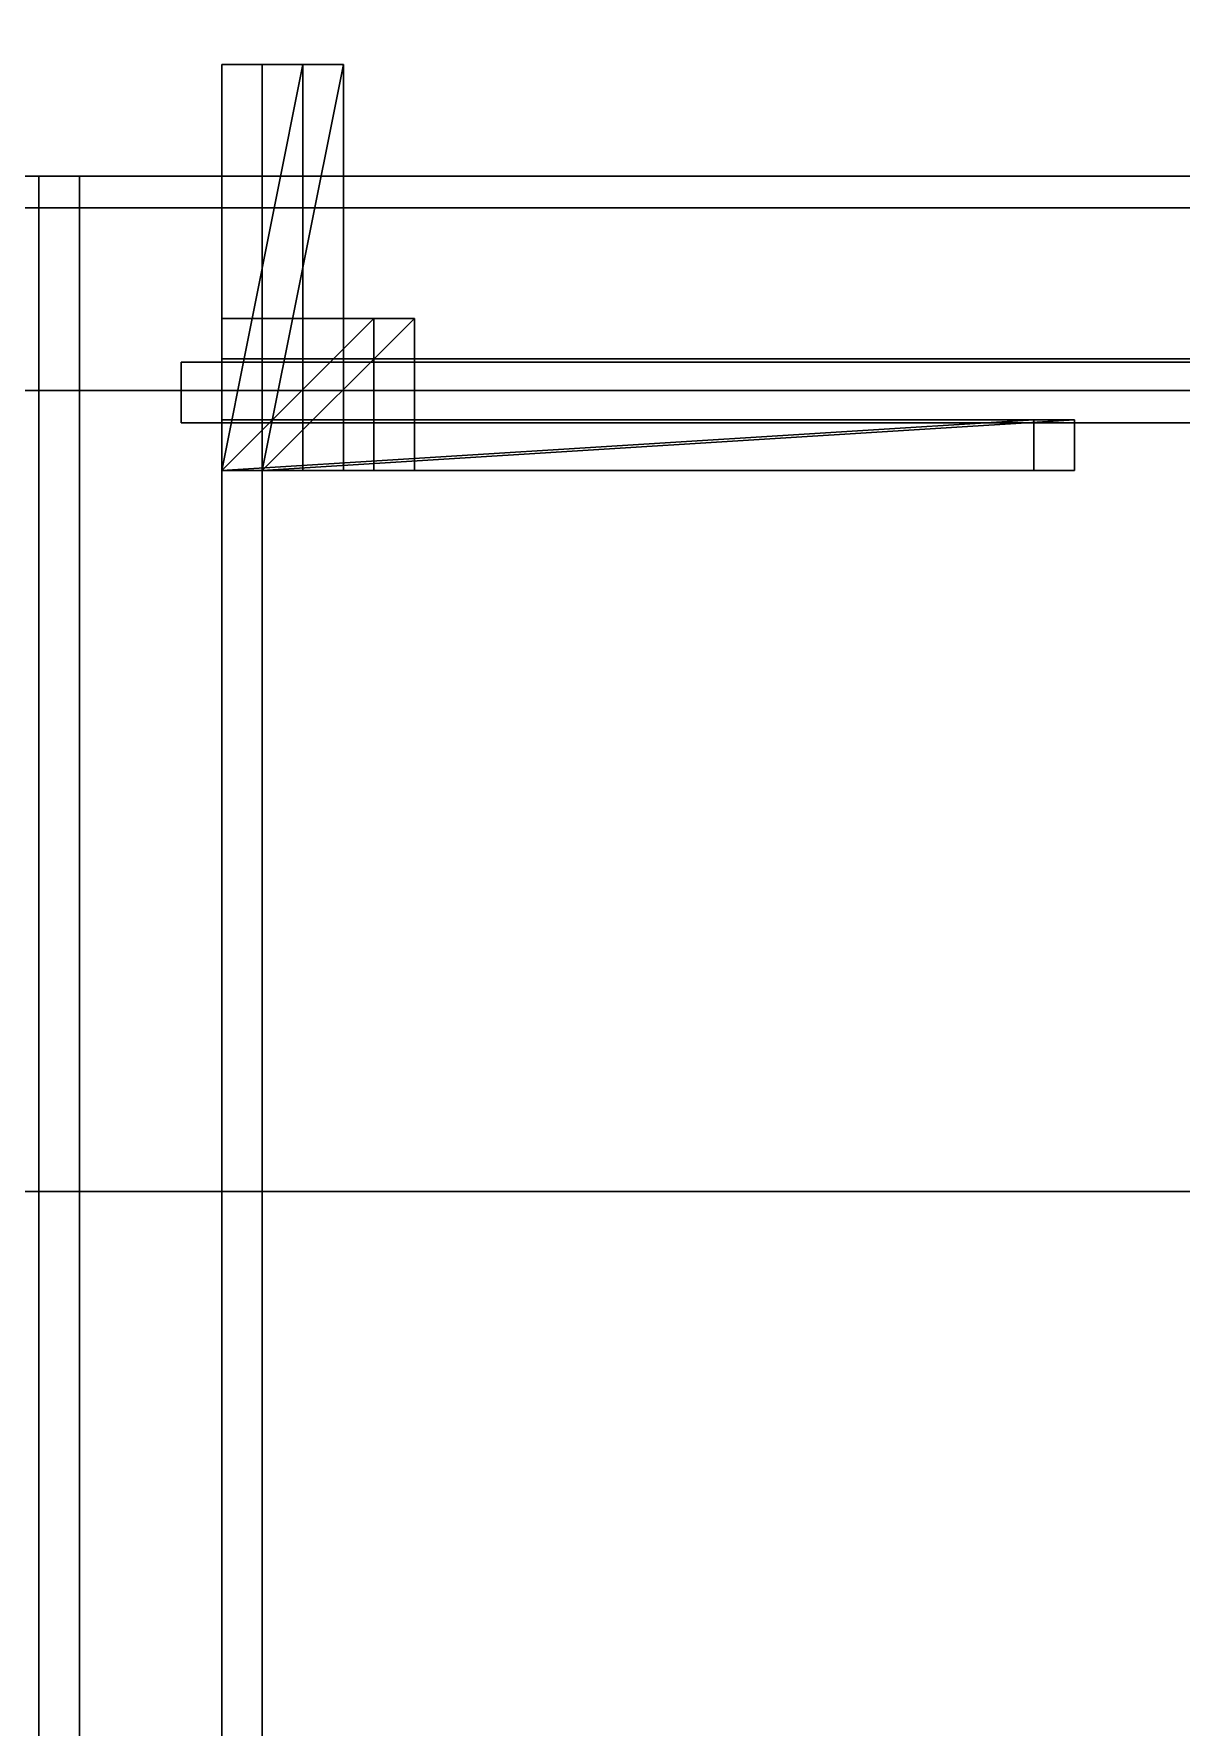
# Model space of a CAD drawing. Extents: x 0 to 5228, y -2725 to 0.
# Drawn here: x 3718 to 3831, y -302.8 to -136 of the extents above; entities that cross this region are included whole.
import ezdxf

# ---------------------------------------------------------------- set-up
doc = ezdxf.new("R2010")
doc.units = 0
for name, color, linetype in [('LAYER0', 7, 'CONTINUOUS'), ('LAYER1', 7, 'CONTINUOUS'), ('LAYER195', 45, 'CONTINUOUS'), ('LAYER196', 7, 'CONTINUOUS'), ('LAYER205', 7, 'CONTINUOUS'), ('LAYER206', 7, 'CONTINUOUS'), ('LAYER207', 7, 'CONTINUOUS'), ('LAYER208', 7, 'CONTINUOUS'), ('LAYER210', 2, 'CONTINUOUS'), ('LAYER211', 7, 'CONTINUOUS'), ('LAYER212', 253, 'CONTINUOUS'), ('LAYER213', 253, 'CONTINUOUS'), ('LAYER214', 253, 'CONTINUOUS'), ('LAYER215', 253, 'CONTINUOUS'), ('LAYER216', 253, 'CONTINUOUS'), ('LAYER217', 253, 'CONTINUOUS'), ('LAYER307', 7, 'CONTINUOUS'), ('LAYER326', 7, 'CONTINUOUS'), ('LAYER335', 7, 'CONTINUOUS'), ('LAYER336', 7, 'CONTINUOUS'), ('LAYER337', 7, 'CONTINUOUS'), ('LAYER338', 7, 'CONTINUOUS'), ('LAYER340', 2, 'CONTINUOUS'), ('LAYER341', 7, 'CONTINUOUS'), ('LAYER342', 253, 'CONTINUOUS'), ('LAYER343', 253, 'CONTINUOUS'), ('LAYER344', 253, 'CONTINUOUS'), ('LAYER345', 253, 'CONTINUOUS'), ('LAYER346', 253, 'CONTINUOUS'), ('LAYER347', 253, 'CONTINUOUS'), ('LAYER392', 7, 'CONTINUOUS'), ('LAYER393', 7, 'CONTINUOUS'), ('LAYER640', 7, 'CONTINUOUS'), ('LAYER723', 16, 'CONTINUOUS'), ('LAYER752', 7, 'CONTINUOUS')]:
    doc.layers.add(name, color=color, linetype=linetype)

msp = doc.modelspace()

# ---------------------------------------------------------------- linework, layer by layer
at = {"layer": 'LAYER0', "invisible_edges": 1}
for points in [[(5227.5, 0), (0, -2725.14), (0, 0), (5227.5, 0)], [(5227.5, -2725.14, 5), (0, 0, 5), (0, -2725.14, 5), (5227.5, -2725.14, 5)], [(0, 0, 5), (5227.5, -2725.14, 5), (5227.5, 0, 5), (0, 0, 5)], [(0, -2725.14), (5227.5, 0), (5227.5, -2725.14), (0, -2725.14)]]:
    msp.add_3dface(points, dxfattribs=at)
at = {"layer": 'LAYER1'}
for points, invisible_edges in [([(5077.5, 0, 5), (977.5, -150, 5), (977.5, 0, 5), (5077.5, 0, 5)], 1), ([(977.5, -150, 5), (5077.5, 0, 5), (4927.5, -150, 5), (977.5, -150, 5)], 3), ([(4927.5, -150, 2523), (977.5, -150, 5), (4927.5, -150, 5), (4927.5, -150, 2523)], 1), ([(977.5, -150, 5), (4927.5, -150, 2523), (977.5, -150, 2523), (977.5, -150, 5)], 1)]:
    msp.add_3dface(points, dxfattribs=dict(at, invisible_edges=invisible_edges))
at = {"layer": 'LAYER195', "invisible_edges": 1}
for points in [[(2372.5, -150, 1575), (4391.5, -500, 1575), (4391.5, -150, 1575), (2372.5, -150, 1575)], [(4391.5, -500, 1575), (2372.5, -150, 1575), (2372.5, -500, 1575), (4391.5, -500, 1575)], [(4391.5, -150, 1557), (2372.5, -150, 1575), (4391.5, -150, 1575), (4391.5, -150, 1557)], [(2372.5, -150, 1575), (4391.5, -150, 1557), (2372.5, -150, 1557), (2372.5, -150, 1575)], [(2372.5, -500, 1557), (4391.5, -150, 1557), (4391.5, -500, 1557), (2372.5, -500, 1557)], [(4391.5, -150, 1557), (2372.5, -500, 1557), (2372.5, -150, 1557), (4391.5, -150, 1557)]]:
    msp.add_3dface(points, dxfattribs=at)
at = {"layer": 'LAYER196', "invisible_edges": 1}
for points in [[(4372.5, -150, 1938), (3736.5, -150, 1818), (3736.5, -150, 1938), (4372.5, -150, 1938)], [(3736.5, -150, 1818), (4372.5, -150, 1938), (4372.5, -150, 1818), (3736.5, -150, 1818)], [(3736.5, -168, 1938), (3736.5, -150, 1818), (3736.5, -168, 1818), (3736.5, -168, 1938)], [(3736.5, -150, 1818), (3736.5, -168, 1938), (3736.5, -150, 1938), (3736.5, -150, 1818)], [(4372.5, -168, 1818), (3736.5, -150, 1818), (4372.5, -150, 1818), (4372.5, -168, 1818)], [(3736.5, -150, 1818), (4372.5, -168, 1818), (3736.5, -168, 1818), (3736.5, -150, 1818)], [(3736.5, -168, 1938), (4372.5, -150, 1938), (3736.5, -150, 1938), (3736.5, -168, 1938)], [(4372.5, -150, 1938), (3736.5, -168, 1938), (4372.5, -168, 1938), (4372.5, -150, 1938)], [(4372.5, -168, 1818), (3736.5, -168, 1938), (3736.5, -168, 1818), (4372.5, -168, 1818)], [(3736.5, -168, 1938), (4372.5, -168, 1818), (4372.5, -168, 1938), (3736.5, -168, 1938)]]:
    msp.add_3dface(points, dxfattribs=at)
at = {"layer": 'LAYER205', "invisible_edges": 1}
for points in [[(3736.5, -150, 1956), (4372.5, -500, 1956), (4372.5, -150, 1956), (3736.5, -150, 1956)], [(4372.5, -500, 1956), (3736.5, -150, 1956), (3736.5, -500, 1956), (4372.5, -500, 1956)], [(3736.5, -150, 1956), (3736.5, -500, 1938), (3736.5, -500, 1956), (3736.5, -150, 1956)], [(3736.5, -500, 1938), (3736.5, -150, 1956), (3736.5, -150, 1938), (3736.5, -500, 1938)], [(4372.5, -150, 1938), (3736.5, -150, 1956), (4372.5, -150, 1956), (4372.5, -150, 1938)], [(3736.5, -150, 1956), (4372.5, -150, 1938), (3736.5, -150, 1938), (3736.5, -150, 1956)], [(3736.5, -500, 1938), (4372.5, -150, 1938), (4372.5, -500, 1938), (3736.5, -500, 1938)], [(4372.5, -150, 1938), (3736.5, -500, 1938), (3736.5, -150, 1938), (4372.5, -150, 1938)]]:
    msp.add_3dface(points, dxfattribs=at)
at = {"layer": 'LAYER206', "invisible_edges": 1}
for points in [[(4372.5, -150, 1576), (3736.5, -500, 1576), (3736.5, -150, 1576), (4372.5, -150, 1576)], [(3736.5, -500, 1576), (4372.5, -150, 1576), (4372.5, -500, 1576), (3736.5, -500, 1576)], [(3736.5, -150, 1594), (3736.5, -500, 1576), (3736.5, -500, 1594), (3736.5, -150, 1594)], [(3736.5, -500, 1576), (3736.5, -150, 1594), (3736.5, -150, 1576), (3736.5, -500, 1576)], [(3736.5, -150, 1594), (4372.5, -150, 1576), (3736.5, -150, 1576), (3736.5, -150, 1594)], [(4372.5, -150, 1576), (3736.5, -150, 1594), (4372.5, -150, 1594), (4372.5, -150, 1576)], [(4372.5, -500, 1594), (3736.5, -150, 1594), (3736.5, -500, 1594), (4372.5, -500, 1594)], [(3736.5, -150, 1594), (4372.5, -500, 1594), (4372.5, -150, 1594), (3736.5, -150, 1594)]]:
    msp.add_3dface(points, dxfattribs=at)
at = {"layer": 'LAYER207', "invisible_edges": 1}
for points in [[(3732.5, -168.2998, 1590), (4376.5, -168.2998, 1942), (4376.5, -168.2998, 1590), (3732.5, -168.2998, 1590)], [(4376.5, -168.2998, 1942), (3732.5, -168.2998, 1590), (3732.5, -168.2998, 1942), (4376.5, -168.2998, 1942)], [(3732.5, -174.2998, 1942), (4376.5, -168.2998, 1942), (3732.5, -168.2998, 1942), (3732.5, -174.2998, 1942)], [(4376.5, -168.2998, 1942), (3732.5, -174.2998, 1942), (4376.5, -174.2998, 1942), (4376.5, -168.2998, 1942)], [(3732.5, -168.2998, 1590), (3732.5, -174.2998, 1942), (3732.5, -168.2998, 1942), (3732.5, -168.2998, 1590)], [(3732.5, -174.2998, 1942), (3732.5, -168.2998, 1590), (3732.5, -174.2998, 1590), (3732.5, -174.2998, 1942)], [(4376.5, -174.2998, 1590), (3732.5, -168.2998, 1590), (4376.5, -168.2998, 1590), (4376.5, -174.2998, 1590)], [(3732.5, -168.2998, 1590), (4376.5, -174.2998, 1590), (3732.5, -174.2998, 1590), (3732.5, -168.2998, 1590)], [(3732.5, -174.2998, 1942), (4376.5, -174.2998, 1590), (4376.5, -174.2998, 1942), (3732.5, -174.2998, 1942)], [(4376.5, -174.2998, 1590), (3732.5, -174.2998, 1942), (3732.5, -174.2998, 1590), (4376.5, -174.2998, 1590)]]:
    msp.add_3dface(points, dxfattribs=at)
at = {"layer": 'LAYER208', "invisible_edges": 1}
for points in [[(3718.5, -150, 1575), (3736.5, -500, 1575), (3718.5, -500, 1575), (3718.5, -150, 1575)], [(3736.5, -500, 1575), (3718.5, -150, 1575), (3736.5, -150, 1575), (3736.5, -500, 1575)], [(3736.5, -150, 1957), (3718.5, -500, 1957), (3736.5, -500, 1957), (3736.5, -150, 1957)], [(3718.5, -500, 1957), (3736.5, -150, 1957), (3718.5, -150, 1957), (3718.5, -500, 1957)], [(3718.5, -150, 1575), (3736.5, -150, 1957), (3736.5, -150, 1575), (3718.5, -150, 1575)], [(3736.5, -150, 1957), (3718.5, -150, 1575), (3718.5, -150, 1957), (3736.5, -150, 1957)], [(3718.5, -500, 1957), (3718.5, -150, 1575), (3718.5, -500, 1575), (3718.5, -500, 1957)], [(3718.5, -150, 1575), (3718.5, -500, 1957), (3718.5, -150, 1957), (3718.5, -150, 1575)], [(3736.5, -150, 1957), (3736.5, -500, 1575), (3736.5, -150, 1575), (3736.5, -150, 1957)], [(3736.5, -500, 1575), (3736.5, -150, 1957), (3736.5, -500, 1957), (3736.5, -500, 1575)]]:
    msp.add_3dface(points, dxfattribs=at)
at = {"layer": 'LAYER210'}
for points in [[(3816.5, -179, 1915), (3816.5, -174, 1915), (3736.5, -179, 1915), (3816.5, -179, 1915)], [(3736.5, -179, 1915), (3816.5, -174, 1915), (3736.5, -174, 1915), (3736.5, -179, 1915)], [(3736.5, -179, 1915), (3736.5, -174, 1915), (3736.5, -179, 1892), (3736.5, -179, 1915)], [(3736.5, -179, 1892), (3736.5, -174, 1915), (3736.5, -174, 1892), (3736.5, -179, 1892)], [(3816.5, -179, 1892), (3736.5, -179, 1892), (3816.5, -174, 1892), (3816.5, -179, 1892)], [(3816.5, -174, 1892), (3736.5, -179, 1892), (3736.5, -174, 1892), (3816.5, -174, 1892)], [(3816.5, -174, 1892), (3736.5, -174, 1892), (3816.5, -174, 1915), (3816.5, -174, 1892)], [(3816.5, -174, 1915), (3736.5, -174, 1892), (3736.5, -174, 1915), (3816.5, -174, 1915)], [(3816.5, -179, 1892), (3816.5, -174, 1892), (3816.5, -179, 1915), (3816.5, -179, 1892)], [(3816.5, -179, 1915), (3816.5, -174, 1892), (3816.5, -174, 1915), (3816.5, -179, 1915)], [(3816.5, -179, 1915), (3736.5, -179, 1915), (3816.5, -179, 1892), (3816.5, -179, 1915)], [(3816.5, -179, 1892), (3736.5, -179, 1915), (3736.5, -179, 1892), (3816.5, -179, 1892)]]:
    msp.add_3dface(points, dxfattribs=at)
at = {"layer": 'LAYER211', "invisible_edges": 1}
for points in [[(3736.5, -174, 1915), (3816.5, -179, 1915), (3816.5, -174, 1915), (3736.5, -174, 1915)], [(3816.5, -179, 1915), (3736.5, -174, 1915), (3736.5, -179, 1915), (3816.5, -179, 1915)], [(3736.5, -179, 1892), (3816.5, -174, 1892), (3816.5, -179, 1892), (3736.5, -179, 1892)], [(3816.5, -174, 1892), (3736.5, -179, 1892), (3736.5, -174, 1892), (3816.5, -174, 1892)], [(3736.5, -174, 1915), (3736.5, -179, 1892), (3736.5, -179, 1915), (3736.5, -174, 1915)], [(3736.5, -179, 1892), (3736.5, -174, 1915), (3736.5, -174, 1892), (3736.5, -179, 1892)], [(3816.5, -174, 1892), (3736.5, -174, 1915), (3816.5, -174, 1915), (3816.5, -174, 1892)], [(3736.5, -174, 1915), (3816.5, -174, 1892), (3736.5, -174, 1892), (3736.5, -174, 1915)], [(3816.5, -174, 1892), (3816.5, -179, 1915), (3816.5, -179, 1892), (3816.5, -174, 1892)], [(3816.5, -179, 1915), (3816.5, -174, 1892), (3816.5, -174, 1915), (3816.5, -179, 1915)], [(3736.5, -179, 1892), (3816.5, -179, 1915), (3736.5, -179, 1915), (3736.5, -179, 1892)], [(3816.5, -179, 1915), (3736.5, -179, 1892), (3816.5, -179, 1892), (3816.5, -179, 1915)]]:
    msp.add_3dface(points, dxfattribs=at)
at = {"layer": 'LAYER212'}
for points in [[(3751.5, -179, 1915), (3751.5, -164, 1915), (3736.5, -179, 1915), (3751.5, -179, 1915)], [(3736.5, -179, 1915), (3751.5, -164, 1915), (3736.5, -164, 1915), (3736.5, -179, 1915)], [(3736.5, -179, 1915), (3736.5, -164, 1915), (3736.5, -179, 1900), (3736.5, -179, 1915)], [(3736.5, -179, 1900), (3736.5, -164, 1915), (3736.5, -164, 1900), (3736.5, -179, 1900)], [(3751.5, -179, 1900), (3736.5, -179, 1900), (3751.5, -164, 1900), (3751.5, -179, 1900)], [(3751.5, -164, 1900), (3736.5, -179, 1900), (3736.5, -164, 1900), (3751.5, -164, 1900)], [(3751.5, -164, 1900), (3736.5, -164, 1900), (3751.5, -164, 1915), (3751.5, -164, 1900)], [(3751.5, -164, 1915), (3736.5, -164, 1900), (3736.5, -164, 1915), (3751.5, -164, 1915)], [(3751.5, -179, 1900), (3751.5, -164, 1900), (3751.5, -179, 1915), (3751.5, -179, 1900)], [(3751.5, -179, 1915), (3751.5, -164, 1900), (3751.5, -164, 1915), (3751.5, -179, 1915)], [(3751.5, -179, 1915), (3736.5, -179, 1915), (3751.5, -179, 1900), (3751.5, -179, 1915)], [(3751.5, -179, 1900), (3736.5, -179, 1915), (3736.5, -179, 1900), (3751.5, -179, 1900)]]:
    msp.add_3dface(points, dxfattribs=at)
at = {"layer": 'LAYER213'}
for points in [[(3751.5, -179, 1915), (3751.5, -164, 1915), (3736.5, -179, 1915), (3751.5, -179, 1915)], [(3736.5, -179, 1915), (3751.5, -164, 1915), (3736.5, -164, 1915), (3736.5, -179, 1915)], [(3736.5, -179, 1915), (3736.5, -164, 1915), (3736.5, -179, 1900), (3736.5, -179, 1915)], [(3736.5, -179, 1900), (3736.5, -164, 1915), (3736.5, -164, 1900), (3736.5, -179, 1900)], [(3751.5, -179, 1900), (3736.5, -179, 1900), (3751.5, -164, 1900), (3751.5, -179, 1900)], [(3751.5, -164, 1900), (3736.5, -179, 1900), (3736.5, -164, 1900), (3751.5, -164, 1900)], [(3751.5, -164, 1900), (3736.5, -164, 1900), (3751.5, -164, 1915), (3751.5, -164, 1900)], [(3751.5, -164, 1915), (3736.5, -164, 1900), (3736.5, -164, 1915), (3751.5, -164, 1915)], [(3751.5, -179, 1900), (3751.5, -164, 1900), (3751.5, -179, 1915), (3751.5, -179, 1900)], [(3751.5, -179, 1915), (3751.5, -164, 1900), (3751.5, -164, 1915), (3751.5, -179, 1915)], [(3751.5, -179, 1915), (3736.5, -179, 1915), (3751.5, -179, 1900), (3751.5, -179, 1915)], [(3751.5, -179, 1900), (3736.5, -179, 1915), (3736.5, -179, 1900), (3751.5, -179, 1900)]]:
    msp.add_3dface(points, dxfattribs=at)
at = {"layer": 'LAYER214'}
for points in [[(3751.5, -179, 1915), (3751.5, -164, 1915), (3736.5, -179, 1915), (3751.5, -179, 1915)], [(3736.5, -179, 1915), (3751.5, -164, 1915), (3736.5, -164, 1915), (3736.5, -179, 1915)], [(3736.5, -179, 1915), (3736.5, -164, 1915), (3736.5, -179, 1900), (3736.5, -179, 1915)], [(3736.5, -179, 1900), (3736.5, -164, 1915), (3736.5, -164, 1900), (3736.5, -179, 1900)], [(3751.5, -179, 1900), (3736.5, -179, 1900), (3751.5, -164, 1900), (3751.5, -179, 1900)], [(3751.5, -164, 1900), (3736.5, -179, 1900), (3736.5, -164, 1900), (3751.5, -164, 1900)], [(3751.5, -164, 1900), (3736.5, -164, 1900), (3751.5, -164, 1915), (3751.5, -164, 1900)], [(3751.5, -164, 1915), (3736.5, -164, 1900), (3736.5, -164, 1915), (3751.5, -164, 1915)], [(3751.5, -179, 1900), (3751.5, -164, 1900), (3751.5, -179, 1915), (3751.5, -179, 1900)], [(3751.5, -179, 1915), (3751.5, -164, 1900), (3751.5, -164, 1915), (3751.5, -179, 1915)], [(3751.5, -179, 1915), (3736.5, -179, 1915), (3751.5, -179, 1900), (3751.5, -179, 1915)], [(3751.5, -179, 1900), (3736.5, -179, 1915), (3736.5, -179, 1900), (3751.5, -179, 1900)]]:
    msp.add_3dface(points, dxfattribs=at)
at = {"layer": 'LAYER215'}
for points in [[(3751.5, -179, 1915), (3751.5, -164, 1915), (3736.5, -179, 1915), (3751.5, -179, 1915)], [(3736.5, -179, 1915), (3751.5, -164, 1915), (3736.5, -164, 1915), (3736.5, -179, 1915)], [(3736.5, -179, 1915), (3736.5, -164, 1915), (3736.5, -179, 1900), (3736.5, -179, 1915)], [(3736.5, -179, 1900), (3736.5, -164, 1915), (3736.5, -164, 1900), (3736.5, -179, 1900)], [(3751.5, -179, 1900), (3736.5, -179, 1900), (3751.5, -164, 1900), (3751.5, -179, 1900)], [(3751.5, -164, 1900), (3736.5, -179, 1900), (3736.5, -164, 1900), (3751.5, -164, 1900)], [(3751.5, -164, 1900), (3736.5, -164, 1900), (3751.5, -164, 1915), (3751.5, -164, 1900)], [(3751.5, -164, 1915), (3736.5, -164, 1900), (3736.5, -164, 1915), (3751.5, -164, 1915)], [(3751.5, -179, 1900), (3751.5, -164, 1900), (3751.5, -179, 1915), (3751.5, -179, 1900)], [(3751.5, -179, 1915), (3751.5, -164, 1900), (3751.5, -164, 1915), (3751.5, -179, 1915)], [(3751.5, -179, 1915), (3736.5, -179, 1915), (3751.5, -179, 1900), (3751.5, -179, 1915)], [(3751.5, -179, 1900), (3736.5, -179, 1915), (3736.5, -179, 1900), (3751.5, -179, 1900)]]:
    msp.add_3dface(points, dxfattribs=at)
at = {"layer": 'LAYER216'}
for points in [[(3744.5, -179, 1915), (3744.5, -139, 1915), (3736.5, -179, 1915), (3744.5, -179, 1915)], [(3736.5, -179, 1915), (3744.5, -139, 1915), (3736.5, -139, 1915), (3736.5, -179, 1915)], [(3736.5, -179, 1915), (3736.5, -139, 1915), (3736.5, -179, 1907), (3736.5, -179, 1915)], [(3736.5, -179, 1907), (3736.5, -139, 1915), (3736.5, -139, 1907), (3736.5, -179, 1907)], [(3744.5, -179, 1907), (3736.5, -179, 1907), (3744.5, -139, 1907), (3744.5, -179, 1907)], [(3744.5, -139, 1907), (3736.5, -179, 1907), (3736.5, -139, 1907), (3744.5, -139, 1907)], [(3744.5, -139, 1907), (3736.5, -139, 1907), (3744.5, -139, 1915), (3744.5, -139, 1907)], [(3744.5, -139, 1915), (3736.5, -139, 1907), (3736.5, -139, 1915), (3744.5, -139, 1915)], [(3744.5, -179, 1907), (3744.5, -139, 1907), (3744.5, -179, 1915), (3744.5, -179, 1907)], [(3744.5, -179, 1915), (3744.5, -139, 1907), (3744.5, -139, 1915), (3744.5, -179, 1915)], [(3744.5, -179, 1915), (3736.5, -179, 1915), (3744.5, -179, 1907), (3744.5, -179, 1915)], [(3744.5, -179, 1907), (3736.5, -179, 1915), (3736.5, -179, 1907), (3744.5, -179, 1907)]]:
    msp.add_3dface(points, dxfattribs=at)
at = {"layer": 'LAYER217'}
for points in [[(3816.5, -179, 1915), (3816.5, -174, 1915), (3736.5, -179, 1915), (3816.5, -179, 1915)], [(3736.5, -179, 1915), (3816.5, -174, 1915), (3736.5, -174, 1915), (3736.5, -179, 1915)], [(3736.5, -179, 1915), (3736.5, -174, 1915), (3736.5, -179, 1899), (3736.5, -179, 1915)], [(3736.5, -179, 1899), (3736.5, -174, 1915), (3736.5, -174, 1899), (3736.5, -179, 1899)], [(3816.5, -179, 1899), (3736.5, -179, 1899), (3816.5, -174, 1899), (3816.5, -179, 1899)], [(3816.5, -174, 1899), (3736.5, -179, 1899), (3736.5, -174, 1899), (3816.5, -174, 1899)], [(3816.5, -174, 1899), (3736.5, -174, 1899), (3816.5, -174, 1915), (3816.5, -174, 1899)], [(3816.5, -174, 1915), (3736.5, -174, 1899), (3736.5, -174, 1915), (3816.5, -174, 1915)], [(3816.5, -179, 1899), (3816.5, -174, 1899), (3816.5, -179, 1915), (3816.5, -179, 1899)], [(3816.5, -179, 1915), (3816.5, -174, 1899), (3816.5, -174, 1915), (3816.5, -179, 1915)], [(3816.5, -179, 1915), (3736.5, -179, 1915), (3816.5, -179, 1899), (3816.5, -179, 1915)], [(3816.5, -179, 1899), (3736.5, -179, 1915), (3736.5, -179, 1899), (3816.5, -179, 1899)]]:
    msp.add_3dface(points, dxfattribs=at)
at = {"layer": 'LAYER307', "invisible_edges": 1}
for points in [[(3704.5, -150, 1993), (3722.5, -730, 1993), (3704.5, -730, 1993), (3704.5, -150, 1993)], [(3722.5, -730, 1993), (3704.5, -150, 1993), (3722.5, -150, 1993), (3722.5, -730, 1993)], [(3722.5, -150, 2475), (3704.5, -730, 2475), (3722.5, -730, 2475), (3722.5, -150, 2475)], [(3704.5, -730, 2475), (3722.5, -150, 2475), (3704.5, -150, 2475), (3704.5, -730, 2475)], [(3722.5, -150, 2475), (3704.5, -150, 1993), (3704.5, -150, 2475), (3722.5, -150, 2475)], [(3704.5, -150, 1993), (3722.5, -150, 2475), (3722.5, -150, 1993), (3704.5, -150, 1993)], [(3722.5, -730, 1993), (3722.5, -150, 2475), (3722.5, -730, 2475), (3722.5, -730, 1993)], [(3722.5, -150, 2475), (3722.5, -730, 1993), (3722.5, -150, 1993), (3722.5, -150, 2475)]]:
    msp.add_3dface(points, dxfattribs=at)
at = {"layer": 'LAYER326', "invisible_edges": 1}
for points in [[(4388.5, -150, 2456), (3740.5, -150, 2336), (3740.5, -150, 2456), (4388.5, -150, 2456)], [(3740.5, -150, 2336), (4388.5, -150, 2456), (4388.5, -150, 2336), (3740.5, -150, 2336)], [(3740.5, -168, 2456), (3740.5, -150, 2336), (3740.5, -168, 2336), (3740.5, -168, 2456)], [(3740.5, -150, 2336), (3740.5, -168, 2456), (3740.5, -150, 2456), (3740.5, -150, 2336)], [(4388.5, -168, 2336), (3740.5, -150, 2336), (4388.5, -150, 2336), (4388.5, -168, 2336)], [(3740.5, -150, 2336), (4388.5, -168, 2336), (3740.5, -168, 2336), (3740.5, -150, 2336)], [(3740.5, -168, 2456), (4388.5, -150, 2456), (3740.5, -150, 2456), (3740.5, -168, 2456)], [(4388.5, -150, 2456), (3740.5, -168, 2456), (4388.5, -168, 2456), (4388.5, -150, 2456)], [(4388.5, -168, 2336), (3740.5, -168, 2456), (3740.5, -168, 2336), (4388.5, -168, 2336)], [(3740.5, -168, 2456), (4388.5, -168, 2336), (4388.5, -168, 2456), (3740.5, -168, 2456)]]:
    msp.add_3dface(points, dxfattribs=at)
at = {"layer": 'LAYER335', "invisible_edges": 1}
for points in [[(3740.5, -150, 2474), (4388.5, -730, 2474), (4388.5, -150, 2474), (3740.5, -150, 2474)], [(4388.5, -730, 2474), (3740.5, -150, 2474), (3740.5, -730, 2474), (4388.5, -730, 2474)], [(3740.5, -150, 2474), (3740.5, -730, 2456), (3740.5, -730, 2474), (3740.5, -150, 2474)], [(3740.5, -730, 2456), (3740.5, -150, 2474), (3740.5, -150, 2456), (3740.5, -730, 2456)], [(4388.5, -150, 2456), (3740.5, -150, 2474), (4388.5, -150, 2474), (4388.5, -150, 2456)], [(3740.5, -150, 2474), (4388.5, -150, 2456), (3740.5, -150, 2456), (3740.5, -150, 2474)], [(3740.5, -730, 2456), (4388.5, -150, 2456), (4388.5, -730, 2456), (3740.5, -730, 2456)], [(4388.5, -150, 2456), (3740.5, -730, 2456), (3740.5, -150, 2456), (4388.5, -150, 2456)]]:
    msp.add_3dface(points, dxfattribs=at)
at = {"layer": 'LAYER336', "invisible_edges": 1}
for points in [[(4388.5, -150, 1994), (3740.5, -730, 1994), (3740.5, -150, 1994), (4388.5, -150, 1994)], [(3740.5, -730, 1994), (4388.5, -150, 1994), (4388.5, -730, 1994), (3740.5, -730, 1994)], [(3740.5, -150, 2012), (3740.5, -730, 1994), (3740.5, -730, 2012), (3740.5, -150, 2012)], [(3740.5, -730, 1994), (3740.5, -150, 2012), (3740.5, -150, 1994), (3740.5, -730, 1994)], [(3740.5, -150, 2012), (4388.5, -150, 1994), (3740.5, -150, 1994), (3740.5, -150, 2012)], [(4388.5, -150, 1994), (3740.5, -150, 2012), (4388.5, -150, 2012), (4388.5, -150, 1994)], [(4388.5, -730, 2012), (3740.5, -150, 2012), (3740.5, -730, 2012), (4388.5, -730, 2012)], [(3740.5, -150, 2012), (4388.5, -730, 2012), (4388.5, -150, 2012), (3740.5, -150, 2012)]]:
    msp.add_3dface(points, dxfattribs=at)
at = {"layer": 'LAYER337', "invisible_edges": 1}
for points in [[(3736.5, -168.2998, 2008), (4392.5, -168.2998, 2460), (4392.5, -168.2998, 2008), (3736.5, -168.2998, 2008)], [(4392.5, -168.2998, 2460), (3736.5, -168.2998, 2008), (3736.5, -168.2998, 2460), (4392.5, -168.2998, 2460)], [(3736.5, -174.2998, 2460), (4392.5, -168.2998, 2460), (3736.5, -168.2998, 2460), (3736.5, -174.2998, 2460)], [(4392.5, -168.2998, 2460), (3736.5, -174.2998, 2460), (4392.5, -174.2998, 2460), (4392.5, -168.2998, 2460)], [(3736.5, -168.2998, 2008), (3736.5, -174.2998, 2460), (3736.5, -168.2998, 2460), (3736.5, -168.2998, 2008)], [(3736.5, -174.2998, 2460), (3736.5, -168.2998, 2008), (3736.5, -174.2998, 2008), (3736.5, -174.2998, 2460)], [(4392.5, -174.2998, 2008), (3736.5, -168.2998, 2008), (4392.5, -168.2998, 2008), (4392.5, -174.2998, 2008)], [(3736.5, -168.2998, 2008), (4392.5, -174.2998, 2008), (3736.5, -174.2998, 2008), (3736.5, -168.2998, 2008)], [(3736.5, -174.2998, 2460), (4392.5, -174.2998, 2008), (4392.5, -174.2998, 2460), (3736.5, -174.2998, 2460)], [(4392.5, -174.2998, 2008), (3736.5, -174.2998, 2460), (3736.5, -174.2998, 2008), (4392.5, -174.2998, 2008)]]:
    msp.add_3dface(points, dxfattribs=at)
at = {"layer": 'LAYER338', "invisible_edges": 1}
for points in [[(3722.5, -150, 1993), (3740.5, -730, 1993), (3722.5, -730, 1993), (3722.5, -150, 1993)], [(3740.5, -730, 1993), (3722.5, -150, 1993), (3740.5, -150, 1993), (3740.5, -730, 1993)], [(3740.5, -150, 2475), (3722.5, -730, 2475), (3740.5, -730, 2475), (3740.5, -150, 2475)], [(3722.5, -730, 2475), (3740.5, -150, 2475), (3722.5, -150, 2475), (3722.5, -730, 2475)], [(3722.5, -150, 1993), (3740.5, -150, 2475), (3740.5, -150, 1993), (3722.5, -150, 1993)], [(3740.5, -150, 2475), (3722.5, -150, 1993), (3722.5, -150, 2475), (3740.5, -150, 2475)], [(3722.5, -730, 2475), (3722.5, -150, 1993), (3722.5, -730, 1993), (3722.5, -730, 2475)], [(3722.5, -150, 1993), (3722.5, -730, 2475), (3722.5, -150, 2475), (3722.5, -150, 1993)], [(3740.5, -150, 2475), (3740.5, -730, 1993), (3740.5, -150, 1993), (3740.5, -150, 2475)], [(3740.5, -730, 1993), (3740.5, -150, 2475), (3740.5, -730, 2475), (3740.5, -730, 1993)]]:
    msp.add_3dface(points, dxfattribs=at)
at = {"layer": 'LAYER340'}
for points in [[(3820.5, -179, 2433), (3820.5, -174, 2433), (3740.5, -179, 2433), (3820.5, -179, 2433)], [(3740.5, -179, 2433), (3820.5, -174, 2433), (3740.5, -174, 2433), (3740.5, -179, 2433)], [(3740.5, -179, 2433), (3740.5, -174, 2433), (3740.5, -179, 2410), (3740.5, -179, 2433)], [(3740.5, -179, 2410), (3740.5, -174, 2433), (3740.5, -174, 2410), (3740.5, -179, 2410)], [(3820.5, -179, 2410), (3740.5, -179, 2410), (3820.5, -174, 2410), (3820.5, -179, 2410)], [(3820.5, -174, 2410), (3740.5, -179, 2410), (3740.5, -174, 2410), (3820.5, -174, 2410)], [(3820.5, -174, 2410), (3740.5, -174, 2410), (3820.5, -174, 2433), (3820.5, -174, 2410)], [(3820.5, -174, 2433), (3740.5, -174, 2410), (3740.5, -174, 2433), (3820.5, -174, 2433)], [(3820.5, -179, 2410), (3820.5, -174, 2410), (3820.5, -179, 2433), (3820.5, -179, 2410)], [(3820.5, -179, 2433), (3820.5, -174, 2410), (3820.5, -174, 2433), (3820.5, -179, 2433)], [(3820.5, -179, 2433), (3740.5, -179, 2433), (3820.5, -179, 2410), (3820.5, -179, 2433)], [(3820.5, -179, 2410), (3740.5, -179, 2433), (3740.5, -179, 2410), (3820.5, -179, 2410)]]:
    msp.add_3dface(points, dxfattribs=at)
at = {"layer": 'LAYER341', "invisible_edges": 1}
for points in [[(3740.5, -174, 2433), (3820.5, -179, 2433), (3820.5, -174, 2433), (3740.5, -174, 2433)], [(3820.5, -179, 2433), (3740.5, -174, 2433), (3740.5, -179, 2433), (3820.5, -179, 2433)], [(3740.5, -179, 2410), (3820.5, -174, 2410), (3820.5, -179, 2410), (3740.5, -179, 2410)], [(3820.5, -174, 2410), (3740.5, -179, 2410), (3740.5, -174, 2410), (3820.5, -174, 2410)], [(3740.5, -174, 2433), (3740.5, -179, 2410), (3740.5, -179, 2433), (3740.5, -174, 2433)], [(3740.5, -179, 2410), (3740.5, -174, 2433), (3740.5, -174, 2410), (3740.5, -179, 2410)], [(3820.5, -174, 2410), (3740.5, -174, 2433), (3820.5, -174, 2433), (3820.5, -174, 2410)], [(3740.5, -174, 2433), (3820.5, -174, 2410), (3740.5, -174, 2410), (3740.5, -174, 2433)], [(3820.5, -174, 2410), (3820.5, -179, 2433), (3820.5, -179, 2410), (3820.5, -174, 2410)], [(3820.5, -179, 2433), (3820.5, -174, 2410), (3820.5, -174, 2433), (3820.5, -179, 2433)], [(3740.5, -179, 2410), (3820.5, -179, 2433), (3740.5, -179, 2433), (3740.5, -179, 2410)], [(3820.5, -179, 2433), (3740.5, -179, 2410), (3820.5, -179, 2410), (3820.5, -179, 2433)]]:
    msp.add_3dface(points, dxfattribs=at)
at = {"layer": 'LAYER342'}
for points in [[(3755.5, -179, 2433), (3755.5, -164, 2433), (3740.5, -179, 2433), (3755.5, -179, 2433)], [(3740.5, -179, 2433), (3755.5, -164, 2433), (3740.5, -164, 2433), (3740.5, -179, 2433)], [(3740.5, -179, 2433), (3740.5, -164, 2433), (3740.5, -179, 2418), (3740.5, -179, 2433)], [(3740.5, -179, 2418), (3740.5, -164, 2433), (3740.5, -164, 2418), (3740.5, -179, 2418)], [(3755.5, -179, 2418), (3740.5, -179, 2418), (3755.5, -164, 2418), (3755.5, -179, 2418)], [(3755.5, -164, 2418), (3740.5, -179, 2418), (3740.5, -164, 2418), (3755.5, -164, 2418)], [(3755.5, -164, 2418), (3740.5, -164, 2418), (3755.5, -164, 2433), (3755.5, -164, 2418)], [(3755.5, -164, 2433), (3740.5, -164, 2418), (3740.5, -164, 2433), (3755.5, -164, 2433)], [(3755.5, -179, 2418), (3755.5, -164, 2418), (3755.5, -179, 2433), (3755.5, -179, 2418)], [(3755.5, -179, 2433), (3755.5, -164, 2418), (3755.5, -164, 2433), (3755.5, -179, 2433)], [(3755.5, -179, 2433), (3740.5, -179, 2433), (3755.5, -179, 2418), (3755.5, -179, 2433)], [(3755.5, -179, 2418), (3740.5, -179, 2433), (3740.5, -179, 2418), (3755.5, -179, 2418)]]:
    msp.add_3dface(points, dxfattribs=at)
at = {"layer": 'LAYER343'}
for points in [[(3755.5, -179, 2433), (3755.5, -164, 2433), (3740.5, -179, 2433), (3755.5, -179, 2433)], [(3740.5, -179, 2433), (3755.5, -164, 2433), (3740.5, -164, 2433), (3740.5, -179, 2433)], [(3740.5, -179, 2433), (3740.5, -164, 2433), (3740.5, -179, 2418), (3740.5, -179, 2433)], [(3740.5, -179, 2418), (3740.5, -164, 2433), (3740.5, -164, 2418), (3740.5, -179, 2418)], [(3755.5, -179, 2418), (3740.5, -179, 2418), (3755.5, -164, 2418), (3755.5, -179, 2418)], [(3755.5, -164, 2418), (3740.5, -179, 2418), (3740.5, -164, 2418), (3755.5, -164, 2418)], [(3755.5, -164, 2418), (3740.5, -164, 2418), (3755.5, -164, 2433), (3755.5, -164, 2418)], [(3755.5, -164, 2433), (3740.5, -164, 2418), (3740.5, -164, 2433), (3755.5, -164, 2433)], [(3755.5, -179, 2418), (3755.5, -164, 2418), (3755.5, -179, 2433), (3755.5, -179, 2418)], [(3755.5, -179, 2433), (3755.5, -164, 2418), (3755.5, -164, 2433), (3755.5, -179, 2433)], [(3755.5, -179, 2433), (3740.5, -179, 2433), (3755.5, -179, 2418), (3755.5, -179, 2433)], [(3755.5, -179, 2418), (3740.5, -179, 2433), (3740.5, -179, 2418), (3755.5, -179, 2418)]]:
    msp.add_3dface(points, dxfattribs=at)
at = {"layer": 'LAYER344'}
for points in [[(3755.5, -179, 2433), (3755.5, -164, 2433), (3740.5, -179, 2433), (3755.5, -179, 2433)], [(3740.5, -179, 2433), (3755.5, -164, 2433), (3740.5, -164, 2433), (3740.5, -179, 2433)], [(3740.5, -179, 2433), (3740.5, -164, 2433), (3740.5, -179, 2418), (3740.5, -179, 2433)], [(3740.5, -179, 2418), (3740.5, -164, 2433), (3740.5, -164, 2418), (3740.5, -179, 2418)], [(3755.5, -179, 2418), (3740.5, -179, 2418), (3755.5, -164, 2418), (3755.5, -179, 2418)], [(3755.5, -164, 2418), (3740.5, -179, 2418), (3740.5, -164, 2418), (3755.5, -164, 2418)], [(3755.5, -164, 2418), (3740.5, -164, 2418), (3755.5, -164, 2433), (3755.5, -164, 2418)], [(3755.5, -164, 2433), (3740.5, -164, 2418), (3740.5, -164, 2433), (3755.5, -164, 2433)], [(3755.5, -179, 2418), (3755.5, -164, 2418), (3755.5, -179, 2433), (3755.5, -179, 2418)], [(3755.5, -179, 2433), (3755.5, -164, 2418), (3755.5, -164, 2433), (3755.5, -179, 2433)], [(3755.5, -179, 2433), (3740.5, -179, 2433), (3755.5, -179, 2418), (3755.5, -179, 2433)], [(3755.5, -179, 2418), (3740.5, -179, 2433), (3740.5, -179, 2418), (3755.5, -179, 2418)]]:
    msp.add_3dface(points, dxfattribs=at)
at = {"layer": 'LAYER345'}
for points in [[(3755.5, -179, 2433), (3755.5, -164, 2433), (3740.5, -179, 2433), (3755.5, -179, 2433)], [(3740.5, -179, 2433), (3755.5, -164, 2433), (3740.5, -164, 2433), (3740.5, -179, 2433)], [(3740.5, -179, 2433), (3740.5, -164, 2433), (3740.5, -179, 2418), (3740.5, -179, 2433)], [(3740.5, -179, 2418), (3740.5, -164, 2433), (3740.5, -164, 2418), (3740.5, -179, 2418)], [(3755.5, -179, 2418), (3740.5, -179, 2418), (3755.5, -164, 2418), (3755.5, -179, 2418)], [(3755.5, -164, 2418), (3740.5, -179, 2418), (3740.5, -164, 2418), (3755.5, -164, 2418)], [(3755.5, -164, 2418), (3740.5, -164, 2418), (3755.5, -164, 2433), (3755.5, -164, 2418)], [(3755.5, -164, 2433), (3740.5, -164, 2418), (3740.5, -164, 2433), (3755.5, -164, 2433)], [(3755.5, -179, 2418), (3755.5, -164, 2418), (3755.5, -179, 2433), (3755.5, -179, 2418)], [(3755.5, -179, 2433), (3755.5, -164, 2418), (3755.5, -164, 2433), (3755.5, -179, 2433)], [(3755.5, -179, 2433), (3740.5, -179, 2433), (3755.5, -179, 2418), (3755.5, -179, 2433)], [(3755.5, -179, 2418), (3740.5, -179, 2433), (3740.5, -179, 2418), (3755.5, -179, 2418)]]:
    msp.add_3dface(points, dxfattribs=at)
at = {"layer": 'LAYER346'}
for points in [[(3748.5, -179, 2433), (3748.5, -139, 2433), (3740.5, -179, 2433), (3748.5, -179, 2433)], [(3740.5, -179, 2433), (3748.5, -139, 2433), (3740.5, -139, 2433), (3740.5, -179, 2433)], [(3740.5, -179, 2433), (3740.5, -139, 2433), (3740.5, -179, 2425), (3740.5, -179, 2433)], [(3740.5, -179, 2425), (3740.5, -139, 2433), (3740.5, -139, 2425), (3740.5, -179, 2425)], [(3748.5, -179, 2425), (3740.5, -179, 2425), (3748.5, -139, 2425), (3748.5, -179, 2425)], [(3748.5, -139, 2425), (3740.5, -179, 2425), (3740.5, -139, 2425), (3748.5, -139, 2425)], [(3748.5, -139, 2425), (3740.5, -139, 2425), (3748.5, -139, 2433), (3748.5, -139, 2425)], [(3748.5, -139, 2433), (3740.5, -139, 2425), (3740.5, -139, 2433), (3748.5, -139, 2433)], [(3748.5, -179, 2425), (3748.5, -139, 2425), (3748.5, -179, 2433), (3748.5, -179, 2425)], [(3748.5, -179, 2433), (3748.5, -139, 2425), (3748.5, -139, 2433), (3748.5, -179, 2433)], [(3748.5, -179, 2433), (3740.5, -179, 2433), (3748.5, -179, 2425), (3748.5, -179, 2433)], [(3748.5, -179, 2425), (3740.5, -179, 2433), (3740.5, -179, 2425), (3748.5, -179, 2425)]]:
    msp.add_3dface(points, dxfattribs=at)
at = {"layer": 'LAYER347'}
for points in [[(3820.5, -179, 2433), (3820.5, -174, 2433), (3740.5, -179, 2433), (3820.5, -179, 2433)], [(3740.5, -179, 2433), (3820.5, -174, 2433), (3740.5, -174, 2433), (3740.5, -179, 2433)], [(3740.5, -179, 2433), (3740.5, -174, 2433), (3740.5, -179, 2417), (3740.5, -179, 2433)], [(3740.5, -179, 2417), (3740.5, -174, 2433), (3740.5, -174, 2417), (3740.5, -179, 2417)], [(3820.5, -179, 2417), (3740.5, -179, 2417), (3820.5, -174, 2417), (3820.5, -179, 2417)], [(3820.5, -174, 2417), (3740.5, -179, 2417), (3740.5, -174, 2417), (3820.5, -174, 2417)], [(3820.5, -174, 2417), (3740.5, -174, 2417), (3820.5, -174, 2433), (3820.5, -174, 2417)], [(3820.5, -174, 2433), (3740.5, -174, 2417), (3740.5, -174, 2433), (3820.5, -174, 2433)], [(3820.5, -179, 2417), (3820.5, -174, 2417), (3820.5, -179, 2433), (3820.5, -179, 2417)], [(3820.5, -179, 2433), (3820.5, -174, 2417), (3820.5, -174, 2433), (3820.5, -179, 2433)], [(3820.5, -179, 2433), (3740.5, -179, 2433), (3820.5, -179, 2417), (3820.5, -179, 2433)], [(3820.5, -179, 2417), (3740.5, -179, 2433), (3740.5, -179, 2417), (3820.5, -179, 2417)]]:
    msp.add_3dface(points, dxfattribs=at)
at = {"layer": 'LAYER392', "invisible_edges": 1}
for points in [[(4390.5, -150, 1957), (2372.5, -250, 1957), (2372.5, -150, 1957), (4390.5, -150, 1957)], [(2372.5, -250, 1957), (4390.5, -150, 1957), (4390.5, -250, 1957), (2372.5, -250, 1957)], [(2372.5, -150, 1975), (4390.5, -150, 1957), (2372.5, -150, 1957), (2372.5, -150, 1975)], [(4390.5, -150, 1957), (2372.5, -150, 1975), (4390.5, -150, 1975), (4390.5, -150, 1957)], [(4390.5, -250, 1975), (2372.5, -150, 1975), (2372.5, -250, 1975), (4390.5, -250, 1975)], [(2372.5, -150, 1975), (4390.5, -250, 1975), (4390.5, -150, 1975), (2372.5, -150, 1975)], [(4390.5, -250, 1975), (2372.5, -250, 1957), (4390.5, -250, 1957), (4390.5, -250, 1975)], [(2372.5, -250, 1957), (4390.5, -250, 1975), (2372.5, -250, 1975), (2372.5, -250, 1957)]]:
    msp.add_3dface(points, dxfattribs=at)
at = {"layer": 'LAYER393', "invisible_edges": 1}
for points in [[(4390.5, -150, 1975), (2372.5, -250, 1975), (2372.5, -150, 1975), (4390.5, -150, 1975)], [(2372.5, -250, 1975), (4390.5, -150, 1975), (4390.5, -250, 1975), (2372.5, -250, 1975)], [(2372.5, -150, 1993), (4390.5, -150, 1975), (2372.5, -150, 1975), (2372.5, -150, 1993)], [(4390.5, -150, 1975), (2372.5, -150, 1993), (4390.5, -150, 1993), (4390.5, -150, 1975)], [(4390.5, -250, 1993), (2372.5, -150, 1993), (2372.5, -250, 1993), (4390.5, -250, 1993)], [(2372.5, -150, 1993), (4390.5, -250, 1993), (4390.5, -150, 1993), (2372.5, -150, 1993)], [(4390.5, -250, 1993), (2372.5, -250, 1975), (4390.5, -250, 1975), (4390.5, -250, 1993)], [(2372.5, -250, 1975), (4390.5, -250, 1993), (2372.5, -250, 1993), (2372.5, -250, 1975)]]:
    msp.add_3dface(points, dxfattribs=at)
at = {"layer": 'LAYER640'}
for points, invisible_edges in [([(2354.5, -153.1201, 885), (4409.5, -153.1201, 925), (4409.5, -153.1201, 885), (2354.5, -153.1201, 885)], 1), ([(4409.5, -153.1201, 925), (2354.5, -153.1201, 885), (2354.5, -153.1201, 925), (4409.5, -153.1201, 925)], 1), ([(4409.5, -153.1201, 885), (3194.29, -296.75, 885), (2354.5, -153.1201, 885), (4409.5, -153.1201, 885)], 3), ([(2354.5, -153.1201, 925), (2849.01, -296.75, 925), (4409.5, -153.1201, 925), (2354.5, -153.1201, 925)], 3), ([(4409.5, -153.1201, 925), (2849.01, -296.75, 925), (2868.89, -295.5601, 925), (4409.5, -153.1201, 925)], 5), ([(3174.07, -295.5601, 925), (4409.5, -153.1201, 925), (2868.89, -295.5601, 925), (3174.07, -295.5601, 925)], 3), ([(3194.29, -296.75, 925), (4409.5, -153.1201, 925), (3174.07, -295.5601, 925), (3194.29, -296.75, 925)], 3), ([(3194.29, -296.75, 885), (4409.5, -153.1201, 885), (3213.51, -300.0601, 885), (3194.29, -296.75, 885)], 3), ([(3213.51, -300.0601, 925), (4409.5, -153.1201, 925), (3194.29, -296.75, 925), (3213.51, -300.0601, 925)], 3), ([(3213.51, -300.0601, 885), (4409.5, -153.1201, 885), (3232.06, -305.5, 885), (3213.51, -300.0601, 885)], 3), ([(3232.06, -305.5, 925), (4409.5, -153.1201, 925), (3213.51, -300.0601, 925), (3232.06, -305.5, 925)], 3), ([(3232.06, -305.5, 885), (4409.5, -153.1201, 885), (4409.5, -753.1201, 885), (3232.06, -305.5, 885)], 5), ([(4409.5, -153.1201, 925), (3232.06, -305.5, 925), (4409.5, -753.1201, 925), (4409.5, -153.1201, 925)], 3)]:
    msp.add_3dface(points, dxfattribs=dict(at, invisible_edges=invisible_edges))
at = {"layer": 'LAYER723', "invisible_edges": 1}
for points in [[(3989.5, -150, 5), (3391.5, -760, 5), (3391.5, -150, 5), (3989.5, -150, 5)], [(3391.5, -760, 5), (3989.5, -150, 5), (3989.5, -760, 5), (3391.5, -760, 5)], [(3391.5, -150, 850), (3989.5, -150, 5), (3391.5, -150, 5), (3391.5, -150, 850)], [(3989.5, -150, 5), (3391.5, -150, 850), (3989.5, -150, 850), (3989.5, -150, 5)], [(3989.5, -760, 850), (3391.5, -150, 850), (3391.5, -760, 850), (3989.5, -760, 850)], [(3391.5, -150, 850), (3989.5, -760, 850), (3989.5, -150, 850), (3391.5, -150, 850)]]:
    msp.add_3dface(points, dxfattribs=at)
at = {"layer": 'LAYER752', "invisible_edges": 1}
for points in [[(2354.5, -171.1201, 925), (4409.5, -153.1201, 925), (4409.5, -171.1201, 925), (2354.5, -171.1201, 925)], [(4409.5, -153.1201, 925), (2354.5, -171.1201, 925), (2354.5, -153.1201, 925), (4409.5, -153.1201, 925)], [(2354.5, -153.1201, 1555), (4409.5, -153.1201, 925), (2354.5, -153.1201, 925), (2354.5, -153.1201, 1555)], [(4409.5, -153.1201, 925), (2354.5, -153.1201, 1555), (4409.5, -153.1201, 1555), (4409.5, -153.1201, 925)], [(2354.5, -153.1201, 1555), (4409.5, -171.1201, 1555), (4409.5, -153.1201, 1555), (2354.5, -153.1201, 1555)], [(4409.5, -171.1201, 1555), (2354.5, -153.1201, 1555), (2354.5, -171.1201, 1555), (4409.5, -171.1201, 1555)], [(4409.5, -171.1201, 1555), (2354.5, -171.1201, 925), (4409.5, -171.1201, 925), (4409.5, -171.1201, 1555)], [(2354.5, -171.1201, 925), (4409.5, -171.1201, 1555), (2354.5, -171.1201, 1555), (2354.5, -171.1201, 925)]]:
    msp.add_3dface(points, dxfattribs=at)

# ---------------------------------------------------------------- meshes
at = {"layer": 'LAYER1'}
mesh = msp.add_polymesh((6, 2), dxfattribs=at)
for k, corner in enumerate([(4927.5, -150, 2523), (977.5, -150, 2523), (4927.5, -330, 2523), (4927.5, -150, 2523), (5077.5, -330, 2523), (4927.5, -330, 2523), (5077.5, -2165, 2523), (5077.5, -330, 2523), (2281.5, -2165, 2523), (5077.5, -2165, 2523), (2281.5, -2315, 2523), (5227.5, -2315, 2523)]):
    mesh.set_mesh_vertex(divmod(k, 2), corner)

doc.saveas('drawing.dxf')
